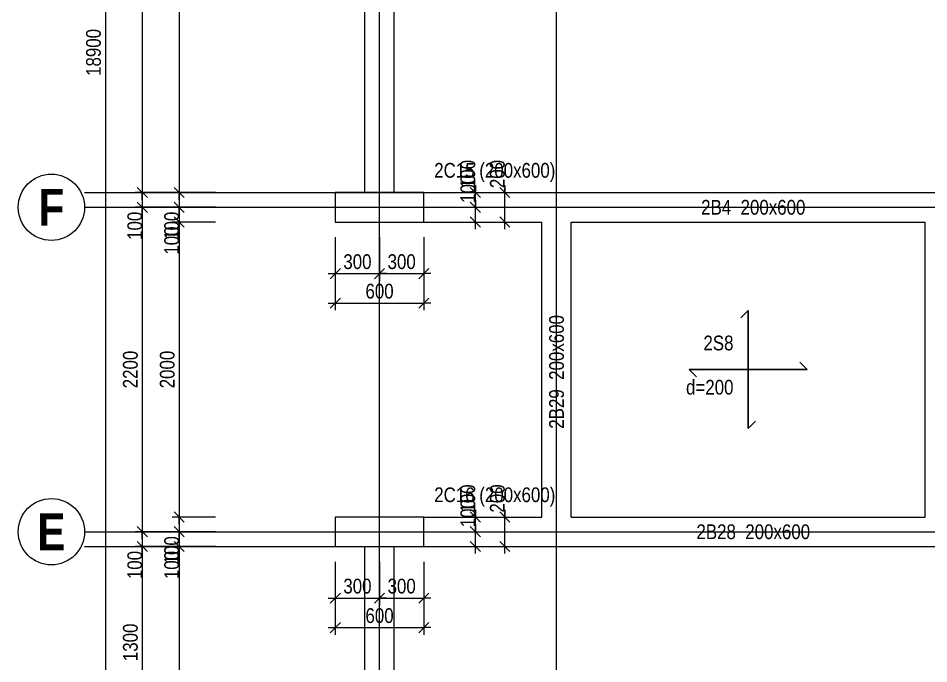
# Model space of a CAD drawing. Extents: x 0 to 206258, y -403073 to 0.
# Drawn here: x 76584 to 82759, y -29787 to -25410 of the extents above; entities that cross this region are included whole.
import ezdxf
from ezdxf.enums import TextEntityAlignment as Align
from ezdxf.lldxf.tags import DXFTag

# ---------------------------------------------------------------- set-up
doc = ezdxf.new("R2010")
doc.units = 0
doc.header["$LTSCALE"] = 1000
for name, color, linetype in [('Axis Circle(Dir 1)', 150, 'Continuous'), ('Axis Label(Dir 1)', 7, 'Continuous'), ('Axis Line(Dir 1)', 8, 'CENTER2'), ('Axis Line(Dir 2)', 150, 'CENTER2'), ('Column Line', 7, 'Continuous'), ('Dimension Line', 5, 'Continuous'), ('Slab Edge Line', 5, 'Continuous'), ('Slab Label', 5, 'Continuous')]:
    doc.layers.add(name, color=color, linetype=linetype)
for name, color, linetype, true_color in [('Beam Label', 159, 'Continuous', 0x35424f), ('Beam Line', 159, 'HIDDEN2', 0x35424f), ('Column Label', 159, 'Continuous', 0x35424f), ('Ghost Axis Line', 254, 'Continuous', 0xbebebe)]:
    doc.layers.add(name, color=color, linetype=linetype, true_color=true_color)
doc.styles.add('Axis Label(Dir 1)', font='ARIALNB.TTF', dxfattribs={"height": 250})
doc.styles.add('Beam Label', font='ARIALN.TTF', dxfattribs={"height": 100})
doc.styles.add('Column Label', font='ARIALN.TTF', dxfattribs={"height": 100})
doc.styles.add('Dimension Text', font='ARIALN.TTF', dxfattribs={"height": 100})
doc.styles.add('Slab Label', font='ARIALN.TTF', dxfattribs={"height": 100})
tags = doc.linetypes.add('CENTER2', pattern=[1.125, 0.75, -0.125, 0.125, -0.125]).pattern_tags.tags
tags[10:11] = [DXFTag(74, 4), DXFTag(75, 0), DXFTag(340, '0'), DXFTag(46, 0.0), DXFTag(50, 0.0), DXFTag(44, 0.0), DXFTag(45, 0.0)]
tags[8:9] = [DXFTag(74, 4), DXFTag(75, 0), DXFTag(340, '0'), DXFTag(46, 0.0), DXFTag(50, 0.0), DXFTag(44, 0.0), DXFTag(45, 0.0)]
tags[6:7] = [DXFTag(74, 4), DXFTag(75, 0), DXFTag(340, '0'), DXFTag(46, 0.0), DXFTag(50, 0.0), DXFTag(44, 0.0), DXFTag(45, 0.0)]
tags[4:5] = [DXFTag(74, 4), DXFTag(75, 0), DXFTag(340, '0'), DXFTag(46, 0.0), DXFTag(50, 0.0), DXFTag(44, 0.0), DXFTag(45, 0.0)]
tags = doc.linetypes.add('HIDDEN2', pattern=[0.1875, 0.125, -0.0625]).pattern_tags.tags
tags[6:7] = [DXFTag(74, 4), DXFTag(75, 0), DXFTag(340, '0'), DXFTag(46, 0.0), DXFTag(50, 0.0), DXFTag(44, 0.0), DXFTag(45, 0.0)]
tags[4:5] = [DXFTag(74, 4), DXFTag(75, 0), DXFTag(340, '0'), DXFTag(46, 0.0), DXFTag(50, 0.0), DXFTag(44, 0.0), DXFTag(45, 0.0)]
doc.dimstyles.get("Standard").update_dxf_attribs({"dimtxt": 100, "dimasz": 30, "dimexe": 48.3, "dimexo": 103.5, "dimgap": 30, "dimtad": 1, "dimtoh": 1, "dimdec": 1, "dimdsep": 46, "dimtxsty": 'Dimension Text', "dimblk": 'PCDIM_TICK', "dimcen": 0.09, "dimclrd": 5, "dimclre": 5, "dimclrt": 5, "dimadec": 1, "dimazin": 0, "dimtp": 1, "dimtm": 1, "dimtfac": 1, "dimtdec": 4, "dimtofl": 0, "dimtmove": 0, "dimatfit": 3, "dimfxl": 1, "dimtolj": 1, "dimtzin": 0, "dimarcsym": 0})

# ---------------------------------------------------------------- blocks, each defined once
blk = doc.blocks.new('PCDIM_TICK')
at = {"layer": 'Dimension Line', "color": 0, "transparency": 33554687}
for p, q in [((1.15, 1.15), (-1.15, -1.15)), ((1.61, 0), (0, 0))]:
    blk.add_line(p, q, dxfattribs=at)
blk = doc.blocks.new('*U690')
at = {"layer": 'Dimension Line', "color": 5, "true_color": 0x0000ff, "transparency": 16777216}
for p, q in [((78734.3, -26895.7), (78734.3, -27190.5)), ((79034.3, -26895.7), (79034.3, -27190.5)), ((78734.3, -27142.2), (79034.3, -27142.2))]:
    blk.add_line(p, q, dxfattribs=at)
at = {"layer": 'Dimension Line', "color": 5, "true_color": 0x0000ff, "transparency": 16777216, "xscale": 30, "yscale": 30, "rotation": 180.0000000000004}
blk.add_blockref('PCDIM_TICK', (78734.3, -27142.2), dxfattribs=at)
at = {"layer": 'Dimension Line', "color": 5, "true_color": 0x0000ff, "transparency": 16777216, "xscale": 30, "yscale": 30}
blk.add_blockref('PCDIM_TICK', (79034.3, -27142.2), dxfattribs=at)
at = {"layer": 'Dimension Line', "color": 5, "true_color": 0x0000ff, "transparency": 16777216, "insert": (78884.3, -27112.2), "char_height": 100, "width": 181.501, "attachment_point": 8, "style": 'Dimension Text'}
blk.add_mtext('300', dxfattribs=at)
blk = doc.blocks.new('*U691')
at = {"layer": 'Dimension Line', "color": 5, "true_color": 0x0000ff, "transparency": 16777216}
for p, q in [((79034.3, -26895.7), (79034.3, -27190.5)), ((79334.3, -26895.7), (79334.3, -27190.5)), ((79034.3, -27142.2), (79334.3, -27142.2))]:
    blk.add_line(p, q, dxfattribs=at)
at = {"layer": 'Dimension Line', "color": 5, "true_color": 0x0000ff, "transparency": 16777216, "xscale": 30, "yscale": 30, "rotation": 180.0000000000004}
blk.add_blockref('PCDIM_TICK', (79034.3, -27142.2), dxfattribs=at)
at = {"layer": 'Dimension Line', "color": 5, "true_color": 0x0000ff, "transparency": 16777216, "xscale": 30, "yscale": 30}
blk.add_blockref('PCDIM_TICK', (79334.3, -27142.2), dxfattribs=at)
at = {"layer": 'Dimension Line', "color": 5, "true_color": 0x0000ff, "transparency": 16777216, "insert": (79184.3, -27112.2), "char_height": 100, "width": 181.501, "attachment_point": 8, "style": 'Dimension Text'}
blk.add_mtext('300', dxfattribs=at)
blk = doc.blocks.new('*U692')
at = {"layer": 'Dimension Line', "color": 5, "true_color": 0x0000ff, "transparency": 16777216}
for p, q in [((78734.3, -26895.7), (78734.3, -27390.5)), ((79334.3, -26895.7), (79334.3, -27390.5)), ((78734.3, -27342.2), (79334.3, -27342.2))]:
    blk.add_line(p, q, dxfattribs=at)
at = {"layer": 'Dimension Line', "color": 5, "true_color": 0x0000ff, "transparency": 16777216, "xscale": 30, "yscale": 30, "rotation": 180.0000000000004}
blk.add_blockref('PCDIM_TICK', (78734.3, -27342.2), dxfattribs=at)
at = {"layer": 'Dimension Line', "color": 5, "true_color": 0x0000ff, "transparency": 16777216, "xscale": 30, "yscale": 30}
blk.add_blockref('PCDIM_TICK', (79334.3, -27342.2), dxfattribs=at)
at = {"layer": 'Dimension Line', "color": 5, "true_color": 0x0000ff, "transparency": 16777216, "insert": (79034.3, -27312.2), "char_height": 100, "width": 181.97, "attachment_point": 8, "style": 'Dimension Text'}
blk.add_mtext('600', dxfattribs=at)
blk = doc.blocks.new('*U693')
at = {"layer": 'Dimension Line', "color": 5, "true_color": 0x0000ff, "transparency": 16777216}
for p, q in [((79684.3, -26692.2), (79684.3, -26662.2)), ((79437.8, -26692.2), (79732.6, -26692.2)), ((79684.3, -26792.2), (79684.3, -26692.2)), ((79437.8, -26792.2), (79732.6, -26792.2))]:
    blk.add_line(p, q, dxfattribs=at)
at = {"layer": 'Dimension Line', "color": 5, "true_color": 0x0000ff, "transparency": 16777216, "xscale": 30, "yscale": 30}
for p, rotation in [((79684.3, -26692.2), 89.99999999999447), ((79684.3, -26792.2), 269.9999999999834)]:
    blk.add_blockref('PCDIM_TICK', p, dxfattribs=dict(at, rotation=rotation))
at = {"layer": 'Dimension Line', "color": 5, "true_color": 0x0000ff, "transparency": 16777216, "insert": (79684.3, -26662.2), "char_height": 100, "width": 173.928, "attachment_point": 7, "rotation": 90, "style": 'Dimension Text'}
blk.add_mtext('100', dxfattribs=at)
blk = doc.blocks.new('*U694')
at = {"layer": 'Dimension Line', "color": 5, "true_color": 0x0000ff, "transparency": 16777216}
for p, q in [((79437.8, -26592.2), (79732.6, -26592.2)), ((79684.3, -26592.2), (79684.3, -26562.2)), ((79684.3, -26692.2), (79684.3, -26592.2)), ((79437.8, -26692.2), (79732.6, -26692.2))]:
    blk.add_line(p, q, dxfattribs=at)
at = {"layer": 'Dimension Line', "color": 5, "true_color": 0x0000ff, "transparency": 16777216, "xscale": 30, "yscale": 30}
for p, rotation in [((79684.3, -26592.2), 89.99999999999447), ((79684.3, -26692.2), 269.9999999999834)]:
    blk.add_blockref('PCDIM_TICK', p, dxfattribs=dict(at, rotation=rotation))
at = {"layer": 'Dimension Line', "color": 5, "true_color": 0x0000ff, "transparency": 16777216, "insert": (79684.3, -26562.2), "char_height": 100, "width": 173.928, "attachment_point": 7, "rotation": 90, "style": 'Dimension Text'}
blk.add_mtext('100', dxfattribs=at)
blk = doc.blocks.new('*U695')
at = {"layer": 'Dimension Line', "color": 5, "true_color": 0x0000ff, "transparency": 16777216}
for p, q in [((79437.8, -26592.2), (79932.6, -26592.2)), ((79884.3, -26592.2), (79884.3, -26562.2)), ((79884.3, -26792.2), (79884.3, -26592.2)), ((79437.8, -26792.2), (79932.6, -26792.2))]:
    blk.add_line(p, q, dxfattribs=at)
at = {"layer": 'Dimension Line', "color": 5, "true_color": 0x0000ff, "transparency": 16777216, "xscale": 30, "yscale": 30}
for p, rotation in [((79884.3, -26592.2), 89.99999999999447), ((79884.3, -26792.2), 269.9999999999834)]:
    blk.add_blockref('PCDIM_TICK', p, dxfattribs=dict(at, rotation=rotation))
at = {"layer": 'Dimension Line', "color": 5, "true_color": 0x0000ff, "transparency": 16777216, "insert": (79884.3, -26562.2), "char_height": 100, "width": 182.775, "attachment_point": 7, "rotation": 90, "style": 'Dimension Text'}
blk.add_mtext('200', dxfattribs=at)
blk = doc.blocks.new('*U756')
at = {"layer": 'Dimension Line', "color": 5, "true_color": 0x0000ff, "transparency": 16777216}
for p, q in [((78734.3, -29095.7), (78734.3, -29390.5)), ((79034.3, -29095.7), (79034.3, -29390.5)), ((78734.3, -29342.2), (79034.3, -29342.2))]:
    blk.add_line(p, q, dxfattribs=at)
at = {"layer": 'Dimension Line', "color": 5, "true_color": 0x0000ff, "transparency": 16777216, "xscale": 30, "yscale": 30, "rotation": 180.0000000000004}
blk.add_blockref('PCDIM_TICK', (78734.3, -29342.2), dxfattribs=at)
at = {"layer": 'Dimension Line', "color": 5, "true_color": 0x0000ff, "transparency": 16777216, "xscale": 30, "yscale": 30}
blk.add_blockref('PCDIM_TICK', (79034.3, -29342.2), dxfattribs=at)
at = {"layer": 'Dimension Line', "color": 5, "true_color": 0x0000ff, "transparency": 16777216, "insert": (78884.3, -29312.2), "char_height": 100, "width": 181.501, "attachment_point": 8, "style": 'Dimension Text'}
blk.add_mtext('300', dxfattribs=at)
blk = doc.blocks.new('*U757')
at = {"layer": 'Dimension Line', "color": 5, "true_color": 0x0000ff, "transparency": 16777216}
for p, q in [((79034.3, -29095.7), (79034.3, -29390.5)), ((79334.3, -29095.7), (79334.3, -29390.5)), ((79034.3, -29342.2), (79334.3, -29342.2))]:
    blk.add_line(p, q, dxfattribs=at)
at = {"layer": 'Dimension Line', "color": 5, "true_color": 0x0000ff, "transparency": 16777216, "xscale": 30, "yscale": 30, "rotation": 180.0000000000004}
blk.add_blockref('PCDIM_TICK', (79034.3, -29342.2), dxfattribs=at)
at = {"layer": 'Dimension Line', "color": 5, "true_color": 0x0000ff, "transparency": 16777216, "xscale": 30, "yscale": 30}
blk.add_blockref('PCDIM_TICK', (79334.3, -29342.2), dxfattribs=at)
at = {"layer": 'Dimension Line', "color": 5, "true_color": 0x0000ff, "transparency": 16777216, "insert": (79184.3, -29312.2), "char_height": 100, "width": 181.501, "attachment_point": 8, "style": 'Dimension Text'}
blk.add_mtext('300', dxfattribs=at)
blk = doc.blocks.new('*U758')
at = {"layer": 'Dimension Line', "color": 5, "true_color": 0x0000ff, "transparency": 16777216}
for p, q in [((78734.3, -29095.7), (78734.3, -29590.5)), ((79334.3, -29095.7), (79334.3, -29590.5)), ((78734.3, -29542.2), (79334.3, -29542.2))]:
    blk.add_line(p, q, dxfattribs=at)
at = {"layer": 'Dimension Line', "color": 5, "true_color": 0x0000ff, "transparency": 16777216, "xscale": 30, "yscale": 30, "rotation": 180.0000000000004}
blk.add_blockref('PCDIM_TICK', (78734.3, -29542.2), dxfattribs=at)
at = {"layer": 'Dimension Line', "color": 5, "true_color": 0x0000ff, "transparency": 16777216, "xscale": 30, "yscale": 30}
blk.add_blockref('PCDIM_TICK', (79334.3, -29542.2), dxfattribs=at)
at = {"layer": 'Dimension Line', "color": 5, "true_color": 0x0000ff, "transparency": 16777216, "insert": (79034.3, -29512.2), "char_height": 100, "width": 181.97, "attachment_point": 8, "style": 'Dimension Text'}
blk.add_mtext('600', dxfattribs=at)
blk = doc.blocks.new('*U759')
at = {"layer": 'Dimension Line', "color": 5, "true_color": 0x0000ff, "transparency": 16777216}
for p, q in [((79437.8, -28892.2), (79732.6, -28892.2)), ((79684.3, -28892.2), (79684.3, -28862.2)), ((79684.3, -28992.2), (79684.3, -28892.2)), ((79437.8, -28992.2), (79732.6, -28992.2))]:
    blk.add_line(p, q, dxfattribs=at)
at = {"layer": 'Dimension Line', "color": 5, "true_color": 0x0000ff, "transparency": 16777216, "xscale": 30, "yscale": 30}
for p, rotation in [((79684.3, -28892.2), 89.99999999999447), ((79684.3, -28992.2), 269.9999999999834)]:
    blk.add_blockref('PCDIM_TICK', p, dxfattribs=dict(at, rotation=rotation))
at = {"layer": 'Dimension Line', "color": 5, "true_color": 0x0000ff, "transparency": 16777216, "insert": (79684.3, -28862.2), "char_height": 100, "width": 173.928, "attachment_point": 7, "rotation": 90, "style": 'Dimension Text'}
blk.add_mtext('100', dxfattribs=at)
blk = doc.blocks.new('*U760')
at = {"layer": 'Dimension Line', "color": 5, "true_color": 0x0000ff, "transparency": 16777216}
for p, q in [((79684.3, -28792.2), (79684.3, -28762.2)), ((79437.8, -28792.2), (79732.6, -28792.2)), ((79684.3, -28892.2), (79684.3, -28792.2)), ((79437.8, -28892.2), (79732.6, -28892.2))]:
    blk.add_line(p, q, dxfattribs=at)
at = {"layer": 'Dimension Line', "color": 5, "true_color": 0x0000ff, "transparency": 16777216, "xscale": 30, "yscale": 30}
for p, rotation in [((79684.3, -28792.2), 89.99999999999447), ((79684.3, -28892.2), 269.9999999999834)]:
    blk.add_blockref('PCDIM_TICK', p, dxfattribs=dict(at, rotation=rotation))
at = {"layer": 'Dimension Line', "color": 5, "true_color": 0x0000ff, "transparency": 16777216, "insert": (79684.3, -28762.2), "char_height": 100, "width": 173.928, "attachment_point": 7, "rotation": 90, "style": 'Dimension Text'}
blk.add_mtext('100', dxfattribs=at)
blk = doc.blocks.new('*U761')
at = {"layer": 'Dimension Line', "color": 5, "true_color": 0x0000ff, "transparency": 16777216}
for p, q in [((79884.3, -28792.2), (79884.3, -28762.2)), ((79437.8, -28792.2), (79932.6, -28792.2)), ((79884.3, -28992.2), (79884.3, -28792.2)), ((79437.8, -28992.2), (79932.6, -28992.2))]:
    blk.add_line(p, q, dxfattribs=at)
at = {"layer": 'Dimension Line', "color": 5, "true_color": 0x0000ff, "transparency": 16777216, "xscale": 30, "yscale": 30}
for p, rotation in [((79884.3, -28792.2), 89.99999999999447), ((79884.3, -28992.2), 269.9999999999834)]:
    blk.add_blockref('PCDIM_TICK', p, dxfattribs=dict(at, rotation=rotation))
at = {"layer": 'Dimension Line', "color": 5, "true_color": 0x0000ff, "transparency": 16777216, "insert": (79884.3, -28762.2), "char_height": 100, "width": 182.775, "attachment_point": 7, "rotation": 90, "style": 'Dimension Text'}
blk.add_mtext('200', dxfattribs=at)
blk = doc.blocks.new('*U821')
at = {"layer": 'Dimension Line', "color": 5, "true_color": 0x0000ff, "transparency": 16777216}
for p, q in [((77922.4, -21492.2), (77627.6, -21492.2)), ((77675.9, -21492.2), (77675.9, -26592.2)), ((77922.4, -26592.2), (77627.6, -26592.2))]:
    blk.add_line(p, q, dxfattribs=at)
at = {"layer": 'Dimension Line', "color": 5, "true_color": 0x0000ff, "transparency": 16777216, "xscale": 30, "yscale": 30}
for p, rotation in [((77675.9, -21492.2), 89.99999999999447), ((77675.9, -26592.2), 269.9999999999834)]:
    blk.add_blockref('PCDIM_TICK', p, dxfattribs=dict(at, rotation=rotation))
at = {"layer": 'Dimension Line', "color": 5, "true_color": 0x0000ff, "transparency": 16777216, "insert": (77645.9, -24042.2), "char_height": 100, "width": 245.979, "attachment_point": 8, "rotation": 90, "style": 'Dimension Text'}
blk.add_mtext('5100', dxfattribs=at)
blk = doc.blocks.new('*U822')
at = {"layer": 'Dimension Line', "color": 5, "true_color": 0x0000ff, "transparency": 16777216}
for p, q in [((77922.4, -26592.2), (77627.6, -26592.2)), ((77675.9, -26592.2), (77675.9, -26692.2)), ((77922.4, -26692.2), (77627.6, -26692.2)), ((77675.9, -26692.2), (77675.9, -26722.2))]:
    blk.add_line(p, q, dxfattribs=at)
at = {"layer": 'Dimension Line', "color": 5, "true_color": 0x0000ff, "transparency": 16777216, "xscale": 30, "yscale": 30}
for p, rotation in [((77675.9, -26592.2), 89.99999999999447), ((77675.9, -26692.2), 269.9999999999834)]:
    blk.add_blockref('PCDIM_TICK', p, dxfattribs=dict(at, rotation=rotation))
at = {"layer": 'Dimension Line', "color": 5, "true_color": 0x0000ff, "transparency": 16777216, "insert": (77675.9, -26722.2), "char_height": 100, "width": 173.928, "attachment_point": 9, "rotation": 90, "style": 'Dimension Text'}
blk.add_mtext('100', dxfattribs=at)
blk = doc.blocks.new('*U823')
at = {"layer": 'Dimension Line', "color": 5, "true_color": 0x0000ff, "transparency": 16777216}
for p, q in [((77922.4, -26692.2), (77627.6, -26692.2)), ((77675.9, -26692.2), (77675.9, -26792.2)), ((77922.4, -26792.2), (77627.6, -26792.2)), ((77675.9, -26792.2), (77675.9, -26822.2))]:
    blk.add_line(p, q, dxfattribs=at)
at = {"layer": 'Dimension Line', "color": 5, "true_color": 0x0000ff, "transparency": 16777216, "xscale": 30, "yscale": 30}
for p, rotation in [((77675.9, -26692.2), 89.99999999999447), ((77675.9, -26792.2), 269.9999999999834)]:
    blk.add_blockref('PCDIM_TICK', p, dxfattribs=dict(at, rotation=rotation))
at = {"layer": 'Dimension Line', "color": 5, "true_color": 0x0000ff, "transparency": 16777216, "insert": (77675.9, -26822.2), "char_height": 100, "width": 173.928, "attachment_point": 9, "rotation": 90, "style": 'Dimension Text'}
blk.add_mtext('100', dxfattribs=at)
blk = doc.blocks.new('*U824')
at = {"layer": 'Dimension Line', "color": 5, "true_color": 0x0000ff, "transparency": 16777216}
for p, q in [((77922.4, -26792.2), (77627.6, -26792.2)), ((77675.9, -26792.2), (77675.9, -28792.2)), ((77922.4, -28792.2), (77627.6, -28792.2))]:
    blk.add_line(p, q, dxfattribs=at)
at = {"layer": 'Dimension Line', "color": 5, "true_color": 0x0000ff, "transparency": 16777216, "xscale": 30, "yscale": 30}
for p, rotation in [((77675.9, -26792.2), 89.99999999999447), ((77675.9, -28792.2), 269.9999999999834)]:
    blk.add_blockref('PCDIM_TICK', p, dxfattribs=dict(at, rotation=rotation))
at = {"layer": 'Dimension Line', "color": 5, "true_color": 0x0000ff, "transparency": 16777216, "insert": (77645.9, -27792.2), "char_height": 100, "width": 247.252, "attachment_point": 8, "rotation": 90, "style": 'Dimension Text'}
blk.add_mtext('2000', dxfattribs=at)
blk = doc.blocks.new('*U825')
at = {"layer": 'Dimension Line', "color": 5, "true_color": 0x0000ff, "transparency": 16777216}
for p, q in [((77922.4, -28792.2), (77627.6, -28792.2)), ((77675.9, -28792.2), (77675.9, -28892.2)), ((77922.4, -28892.2), (77627.6, -28892.2)), ((77675.9, -28892.2), (77675.9, -28922.2))]:
    blk.add_line(p, q, dxfattribs=at)
at = {"layer": 'Dimension Line', "color": 5, "true_color": 0x0000ff, "transparency": 16777216, "xscale": 30, "yscale": 30}
for p, rotation in [((77675.9, -28792.2), 89.99999999999447), ((77675.9, -28892.2), 269.9999999999834)]:
    blk.add_blockref('PCDIM_TICK', p, dxfattribs=dict(at, rotation=rotation))
at = {"layer": 'Dimension Line', "color": 5, "true_color": 0x0000ff, "transparency": 16777216, "insert": (77675.9, -28922.2), "char_height": 100, "width": 173.928, "attachment_point": 9, "rotation": 90, "style": 'Dimension Text'}
blk.add_mtext('100', dxfattribs=at)
blk = doc.blocks.new('*U826')
at = {"layer": 'Dimension Line', "color": 5, "true_color": 0x0000ff, "transparency": 16777216}
for p, q in [((77922.4, -28892.2), (77627.6, -28892.2)), ((77675.9, -28892.2), (77675.9, -28992.2)), ((77922.4, -28992.2), (77627.6, -28992.2)), ((77675.9, -28992.2), (77675.9, -29022.2))]:
    blk.add_line(p, q, dxfattribs=at)
at = {"layer": 'Dimension Line', "color": 5, "true_color": 0x0000ff, "transparency": 16777216, "xscale": 30, "yscale": 30}
for p, rotation in [((77675.9, -28892.2), 89.99999999999447), ((77675.9, -28992.2), 269.9999999999834)]:
    blk.add_blockref('PCDIM_TICK', p, dxfattribs=dict(at, rotation=rotation))
at = {"layer": 'Dimension Line', "color": 5, "true_color": 0x0000ff, "transparency": 16777216, "insert": (77675.9, -29022.2), "char_height": 100, "width": 173.928, "attachment_point": 9, "rotation": 90, "style": 'Dimension Text'}
blk.add_mtext('100', dxfattribs=at)
blk = doc.blocks.new('*U827')
at = {"layer": 'Dimension Line', "color": 5, "true_color": 0x0000ff, "transparency": 16777216}
for p, q in [((77922.4, -28992.2), (77627.6, -28992.2)), ((77675.9, -28992.2), (77675.9, -32792.2)), ((77922.4, -32792.2), (77627.6, -32792.2))]:
    blk.add_line(p, q, dxfattribs=at)
at = {"layer": 'Dimension Line', "color": 5, "true_color": 0x0000ff, "transparency": 16777216, "xscale": 30, "yscale": 30}
for p, rotation in [((77675.9, -28992.2), 89.99999999999447), ((77675.9, -32792.2), 269.9999999999834)]:
    blk.add_blockref('PCDIM_TICK', p, dxfattribs=dict(at, rotation=rotation))
at = {"layer": 'Dimension Line', "color": 5, "true_color": 0x0000ff, "transparency": 16777216, "insert": (77645.9, -30892.2), "char_height": 100, "width": 245.979, "attachment_point": 8, "rotation": 90, "style": 'Dimension Text'}
blk.add_mtext('3800', dxfattribs=at)
blk = doc.blocks.new('*U839')
at = {"layer": 'Dimension Line', "color": 5, "true_color": 0x0000ff, "transparency": 16777216}
for p, q in [((77922.4, -23492.2), (77377.6, -23492.2)), ((77425.9, -23492.2), (77425.9, -26592.2)), ((77922.4, -26592.2), (77377.6, -26592.2))]:
    blk.add_line(p, q, dxfattribs=at)
at = {"layer": 'Dimension Line', "color": 5, "true_color": 0x0000ff, "transparency": 16777216, "xscale": 30, "yscale": 30}
for p, rotation in [((77425.9, -23492.2), 89.99999999999447), ((77425.9, -26592.2), 269.9999999999834)]:
    blk.add_blockref('PCDIM_TICK', p, dxfattribs=dict(at, rotation=rotation))
at = {"layer": 'Dimension Line', "color": 5, "true_color": 0x0000ff, "transparency": 16777216, "insert": (77395.9, -25042.2), "char_height": 100, "width": 245.979, "attachment_point": 8, "rotation": 90, "style": 'Dimension Text'}
blk.add_mtext('3100', dxfattribs=at)
blk = doc.blocks.new('*U840')
at = {"layer": 'Dimension Line', "color": 5, "true_color": 0x0000ff, "transparency": 16777216}
for p, q in [((77922.4, -26592.2), (77377.6, -26592.2)), ((77425.9, -26592.2), (77425.9, -26692.2)), ((77922.4, -26692.2), (77377.6, -26692.2)), ((77425.9, -26692.2), (77425.9, -26722.2))]:
    blk.add_line(p, q, dxfattribs=at)
at = {"layer": 'Dimension Line', "color": 5, "true_color": 0x0000ff, "transparency": 16777216, "xscale": 30, "yscale": 30}
for p, rotation in [((77425.9, -26592.2), 89.99999999999447), ((77425.9, -26692.2), 269.9999999999834)]:
    blk.add_blockref('PCDIM_TICK', p, dxfattribs=dict(at, rotation=rotation))
at = {"layer": 'Dimension Line', "color": 5, "true_color": 0x0000ff, "transparency": 16777216, "insert": (77425.9, -26722.2), "char_height": 100, "width": 173.928, "attachment_point": 9, "rotation": 90, "style": 'Dimension Text'}
blk.add_mtext('100', dxfattribs=at)
blk = doc.blocks.new('*U841')
at = {"layer": 'Dimension Line', "color": 5, "true_color": 0x0000ff, "transparency": 16777216}
for p, q in [((77922.4, -26692.2), (77377.6, -26692.2)), ((77425.9, -26692.2), (77425.9, -28892.2)), ((77922.4, -28892.2), (77377.6, -28892.2))]:
    blk.add_line(p, q, dxfattribs=at)
at = {"layer": 'Dimension Line', "color": 5, "true_color": 0x0000ff, "transparency": 16777216, "xscale": 30, "yscale": 30}
for p, rotation in [((77425.9, -26692.2), 89.99999999999447), ((77425.9, -28892.2), 269.9999999999834)]:
    blk.add_blockref('PCDIM_TICK', p, dxfattribs=dict(at, rotation=rotation))
at = {"layer": 'Dimension Line', "color": 5, "true_color": 0x0000ff, "transparency": 16777216, "insert": (77395.9, -27792.2), "char_height": 100, "width": 247.252, "attachment_point": 8, "rotation": 90, "style": 'Dimension Text'}
blk.add_mtext('2200', dxfattribs=at)
blk = doc.blocks.new('*U842')
at = {"layer": 'Dimension Line', "color": 5, "true_color": 0x0000ff, "transparency": 16777216}
for p, q in [((77922.4, -28892.2), (77377.6, -28892.2)), ((77425.9, -28892.2), (77425.9, -28992.2)), ((77922.4, -28992.2), (77377.6, -28992.2)), ((77425.9, -28992.2), (77425.9, -29022.2))]:
    blk.add_line(p, q, dxfattribs=at)
at = {"layer": 'Dimension Line', "color": 5, "true_color": 0x0000ff, "transparency": 16777216, "xscale": 30, "yscale": 30}
for p, rotation in [((77425.9, -28892.2), 89.99999999999447), ((77425.9, -28992.2), 269.9999999999834)]:
    blk.add_blockref('PCDIM_TICK', p, dxfattribs=dict(at, rotation=rotation))
at = {"layer": 'Dimension Line', "color": 5, "true_color": 0x0000ff, "transparency": 16777216, "insert": (77425.9, -29022.2), "char_height": 100, "width": 173.928, "attachment_point": 9, "rotation": 90, "style": 'Dimension Text'}
blk.add_mtext('100', dxfattribs=at)
blk = doc.blocks.new('*U843')
at = {"layer": 'Dimension Line', "color": 5, "true_color": 0x0000ff, "transparency": 16777216}
for p, q in [((77922.4, -28992.2), (77377.6, -28992.2)), ((77425.9, -28992.2), (77425.9, -30292.2)), ((77922.4, -30292.2), (77377.6, -30292.2))]:
    blk.add_line(p, q, dxfattribs=at)
at = {"layer": 'Dimension Line', "color": 5, "true_color": 0x0000ff, "transparency": 16777216, "xscale": 30, "yscale": 30}
for p, rotation in [((77425.9, -28992.2), 89.99999999999447), ((77425.9, -30292.2), 269.9999999999834)]:
    blk.add_blockref('PCDIM_TICK', p, dxfattribs=dict(at, rotation=rotation))
at = {"layer": 'Dimension Line', "color": 5, "true_color": 0x0000ff, "transparency": 16777216, "insert": (77395.9, -29642.2), "char_height": 100, "width": 238.405, "attachment_point": 8, "rotation": 90, "style": 'Dimension Text'}
blk.add_mtext('1300', dxfattribs=at)
blk = doc.blocks.new('*U848')
at = {"layer": 'Dimension Line', "color": 5, "true_color": 0x0000ff, "transparency": 16777216}
for p, q in [((77922.4, -16192.2), (77127.6, -16192.2)), ((77175.9, -16192.2), (77175.9, -35092.2)), ((77922.4, -35092.2), (77127.6, -35092.2))]:
    blk.add_line(p, q, dxfattribs=at)
at = {"layer": 'Dimension Line', "color": 5, "true_color": 0x0000ff, "transparency": 16777216, "xscale": 30, "yscale": 30}
for p, rotation in [((77175.9, -16192.2), 89.99999999999447), ((77175.9, -35092.2), 269.9999999999834)]:
    blk.add_blockref('PCDIM_TICK', p, dxfattribs=dict(at, rotation=rotation))
at = {"layer": 'Dimension Line', "color": 5, "true_color": 0x0000ff, "transparency": 16777216, "insert": (77145.9, -25642.2), "char_height": 100, "width": 302.882, "attachment_point": 8, "rotation": 90, "style": 'Dimension Text'}
blk.add_mtext('18900', dxfattribs=at)

msp = doc.modelspace()

# ---------------------------------------------------------------- linework, layer by layer
at = {"layer": 'Axis Circle(Dir 1)', "transparency": 33554687}
for centre in [(76809.29, -26692.207), (76809.29, -28892.207)]:
    msp.add_circle(centre, 225, dxfattribs=at)
at = {"layer": 'Axis Line(Dir 1)', "transparency": 33554687}
for points in [[(77034.29, -26692.207), (94834.29, -26692.207)], [(77034.29, -28892.207), (94834.29, -28892.207)]]:
    msp.add_lwpolyline(points, dxfattribs=at)
at = {"layer": 'Axis Line(Dir 2)', "transparency": 33554687}
for points in [[(79034.29, -38092.207), (79034.29, -14292.207)], [(80234.29, -38092.207), (80234.29, -14292.207)]]:
    msp.add_lwpolyline(points, dxfattribs=at)
at = {"layer": 'Beam Line', "linetype": 'Continuous', "transparency": 33554687}
for points in [[(78934.29, -26592.207), (78934.29, -21492.207)], [(80134.29, -28792.207), (80134.29, -26792.207)], [(78934.29, -32792.207), (78934.29, -28992.207)]]:
    msp.add_lwpolyline(points, dxfattribs=at)
at = {"layer": 'Beam Line', "transparency": 33554687}
for points in [[(79134.29, -26592.207), (79134.29, -21492.207)], [(79334.29, -26592.207), (83934.29, -26592.207)], [(79334.29, -26792.207), (80134.29, -26792.207)], [(80334.29, -26792.207), (82734.29, -26792.207)], [(80334.29, -28792.207), (80334.29, -26792.207)], [(82734.29, -28792.207), (82734.29, -26792.207)], [(79334.29, -28792.207), (80134.29, -28792.207)], [(80334.29, -28792.207), (82734.29, -28792.207)], [(79134.29, -32792.207), (79134.29, -28992.207)], [(79334.29, -28992.207), (83934.29, -28992.207)]]:
    msp.add_lwpolyline(points, dxfattribs=at)
at = {"layer": 'Column Line', "transparency": 33554687}
for points in [[(79334.29, -26792.207), (79334.29, -26592.207), (78734.29, -26592.207), (78734.29, -26792.207)], [(79334.29, -28992.207), (79334.29, -28792.207), (78734.29, -28792.207), (78734.29, -28992.207)]]:
    msp.add_lwpolyline(points, close=True, dxfattribs=at)
at = {"layer": 'Ghost Axis Line', "transparency": 33554687}
for points in [[(77034.29, -26592.207), (94834.29, -26592.207)], [(77034.29, -28992.207), (94834.29, -28992.207)]]:
    msp.add_lwpolyline(points, dxfattribs=at)
at = {"layer": 'Slab Edge Line', "transparency": 33554687}
for points in [[(81484.793, -27441.704), (81534.29, -27392.207)], [(81534.29, -28192.207), (81534.29, -27392.207)], [(81884.793, -27742.709), (81934.29, -27792.207)], [(81134.29, -27792.207), (81934.29, -27792.207)], [(81183.788, -27841.704), (81134.29, -27792.207)], [(81583.788, -28142.709), (81534.29, -28192.207)]]:
    msp.add_lwpolyline(points, close=True, dxfattribs=at)

# ---------------------------------------------------------------- texts
at = {"layer": 'Axis Label(Dir 1)', "transparency": 33554687, "style": 'Axis Label(Dir 1)'}
for s, p in [('F', (76809.29, -26692.207)), ('E', (76809.29, -28892.207))]:
    msp.add_text(s, height=250, dxfattribs=at).set_placement(p, align=Align.MIDDLE_CENTER)
at = {"layer": 'Beam Label', "transparency": 33554687, "style": 'Beam Label'}
for s, p in [('2B4  200x600 ', (81584.29, -26692.207)), ('2B28  200x600 ', (81584.29, -28892.207))]:
    msp.add_text(s, height=100, dxfattribs=at).set_placement(p, align=Align.MIDDLE_CENTER)
msp.add_text('2B29  200x600 ', height=100, rotation=90, dxfattribs=at).set_placement((80234.29, -27792.207), align=Align.MIDDLE_CENTER)
at = {"layer": 'Column Label', "transparency": 33554687, "style": 'Column Label'}
for s, p in [('2C15 (200x600)', (79405.001, -26521.496)), ('2C16 (200x600)', (79405.001, -28721.496))]:
    msp.add_text(s, height=100, dxfattribs=at).set_placement(p, align=Align.BOTTOM_LEFT)
at = {"layer": 'Slab Label', "transparency": 33554687, "style": 'Slab Label'}
for s, p in [('2S8', (81434.29, -27692.207)), ('d=200', (81434.29, -27992.207))]:
    msp.add_text(s, height=100, dxfattribs=at).set_placement(p, align=Align.BOTTOM_RIGHT)

# ---------------------------------------------------------------- dimensions: what is measured, and where the dimension line sits
at = {"layer": 'Dimension Line', "transparency": 33554687}
for base, p1, p2, picture, middle in [((77175.856, -25642.207), (78025.856, -16192.207), (78025.856, -35092.207), '*U848', (77175.856, -25642.207)), ((77675.856, -24042.207), (78025.856, -21492.207), (78025.856, -26592.207), '*U821', (77675.856, -24042.207)), ((77425.856, -25042.207), (78025.856, -23492.207), (78025.856, -26592.207), '*U839', (77425.856, -25042.207)), ((77425.856, -26642.207), (78025.856, -26592.207), (78025.856, -26692.207), '*U840', (77425.856, -26642.207)), ((77675.856, -26642.207), (78025.856, -26592.207), (78025.856, -26692.207), '*U822', (77675.856, -26642.207)), ((77425.856, -27792.207), (78025.856, -26692.207), (78025.856, -28892.207), '*U841', (77425.856, -27792.207)), ((77675.856, -26742.207), (78025.856, -26692.207), (78025.856, -26792.207), '*U823', (77675.856, -26742.207)), ((77675.856, -27792.207), (78025.856, -26792.207), (78025.856, -28792.207), '*U824', (77675.856, -27792.207)), ((77675.856, -28842.207), (78025.856, -28792.207), (78025.856, -28892.207), '*U825', (77675.856, -28842.207)), ((77425.856, -28942.207), (78025.856, -28892.207), (78025.856, -28992.207), '*U842', (77425.856, -28942.207)), ((77675.856, -28942.207), (78025.856, -28892.207), (78025.856, -28992.207), '*U826', (77675.856, -28942.207)), ((77425.856, -29642.207), (78025.856, -28992.207), (78025.856, -30292.207), '*U843', (77425.856, -29642.207)), ((77675.856, -30892.207), (78025.856, -28992.207), (78025.856, -32792.207), '*U827', (77675.856, -30892.207))]:
    dim = msp.add_linear_dim(base=base, p1=p1, p2=p2, angle=270, dimstyle='Standard', override={"dimscale": 1, "dimtxt": 100, "dimasz": 30, "dimexe": 48.3, "dimexo": 103.5, "dimgap": 30, "dimtad": 1, "dimtih": 0, "dimdec": 1, "dimlfac": 1, "dimzin": 8, "dimlunit": 2, "dimpost": '', "dimtxsty": 'Dimension Text', "dimblk": 'PCDIM_TICK', "dimse1": 0, "dimse2": 0, "dimsd2": 0, "dimclrd": 5, "dimclre": 5, "dimclrt": 5, "dimaunit": 0, "dimadec": 1, "dimazin": 0, "dimtol": 0, "dimtp": 1, "dimtm": 1, "dimtmove": 0}, dxfattribs=at)
    dim.commit()
    dim.dimension.update_dxf_attribs({"geometry": picture, "text_midpoint": middle})
for p1, p2, distance, picture, middle in [((79334.29, -26692.207), (79334.29, -26592.207), -350, '*U694', (79684.29, -26642.207)), ((79334.29, -26792.207), (79334.29, -26592.207), -550, '*U695', (79884.29, -26692.207)), ((79334.29, -26792.207), (79334.29, -26692.207), -350, '*U693', (79684.29, -26742.207)), ((78734.29, -26792.207), (79034.29, -26792.207), -350, '*U690', (78884.29, -27142.207)), ((78734.29, -26792.207), (79334.29, -26792.207), -550, '*U692', (79034.29, -27342.207)), ((79034.29, -26792.207), (79334.29, -26792.207), -350, '*U691', (79184.29, -27142.207)), ((79334.29, -28892.207), (79334.29, -28792.207), -350, '*U760', (79684.29, -28842.207)), ((79334.29, -28992.207), (79334.29, -28792.207), -550, '*U761', (79884.29, -28892.207)), ((79334.29, -28992.207), (79334.29, -28892.207), -350, '*U759', (79684.29, -28942.207)), ((78734.29, -28992.207), (79034.29, -28992.207), -350, '*U756', (78884.29, -29342.207)), ((78734.29, -28992.207), (79334.29, -28992.207), -550, '*U758', (79034.29, -29542.207)), ((79034.29, -28992.207), (79334.29, -28992.207), -350, '*U757', (79184.29, -29342.207))]:
    dim = msp.add_aligned_dim(p1=p1, p2=p2, distance=distance, dimstyle='Standard', override={"dimscale": 1, "dimtxt": 100, "dimasz": 30, "dimexe": 48.3, "dimexo": 103.5, "dimgap": 30, "dimtad": 1, "dimtih": 0, "dimdec": 1, "dimlfac": 1, "dimzin": 8, "dimlunit": 2, "dimpost": '', "dimtxsty": 'Dimension Text', "dimblk": 'PCDIM_TICK', "dimse1": 0, "dimse2": 0, "dimsd2": 0, "dimclrd": 5, "dimclre": 5, "dimclrt": 5, "dimaunit": 0, "dimadec": 1, "dimazin": 0, "dimtol": 0, "dimtp": 1, "dimtm": 1, "dimtmove": 0}, dxfattribs=at)
    dim.commit()
    dim.dimension.update_dxf_attribs({"geometry": picture, "text_midpoint": middle})

doc.saveas('drawing.dxf')
